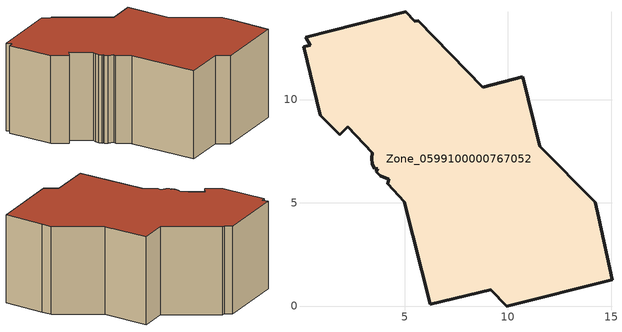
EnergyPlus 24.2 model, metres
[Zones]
Zone_0599100000767052
 floor ground (C_G): 0.42,12.62 0.22,13.02 5.04,14.24 5.49,13.79 5.66,13.83 8.77,10.6 10.71,11.1 11.54,7.75 14.22,5.02 14.41,4.27 15.04,1.27 9.95,0 9.17,0.79 6.25,0.08 4.98,5.06 4.18,5.91 4.23,6.13 3.82,6.3 3.63,6.51 3.69,6.64 3.56,6.64 3.44,6.87 3.4,7.16 3.44,7.42 2.25,8.69 1.86,8.3 0.92,9.24 0.1,12.55 z0
 wall outside (C_F): 11.54,7.75 10.71,11.1 8.77,10.6 5.66,13.83 5.49,13.79 5.04,14.24 0.22,13.02 0.42,12.62 0.1,12.55 0.92,9.24 1.86,8.3 2.25,8.69 3.44,7.42 3.4,7.16 3.44,6.87 3.56,6.64 3.69,6.64 3.63,6.51 3.82,6.3 4.23,6.13 4.18,5.91 4.98,5.06 6.25,0.08 9.17,0.79 9.95,0 15.04,1.27 14.41,4.27 14.22,5.02 11.54,7.75 z0:6.92
 roof outside (C_R): 0.22,13.02 0.42,12.62 0.1,12.55 0.92,9.24 1.86,8.3 2.25,8.69 3.44,7.42 3.4,7.16 3.44,6.87 3.56,6.64 3.69,6.64 3.63,6.51 3.82,6.3 4.23,6.13 4.18,5.91 4.98,5.06 6.25,0.08 9.17,0.79 9.95,0 15.04,1.27 14.41,4.27 14.22,5.02 11.54,7.75 10.71,11.1 8.77,10.6 5.66,13.83 5.49,13.79 5.04,14.24 z6.92
[BUILDING]
Pand.0599100000767052: North Axis=0; Terrain=City; Loads Convergence Tolerance Value=0.04; Temperature Convergence Tolerance Value=0.4; Solar Distribution=FullExterior; Maximum Number of Warmup Days=25; Minimum Number of Warmup Days=1
[Site:Location]
Rotterdam.The.Hague.AP_ZH_NLD Design_Conditions: Latitude=51.96; Longitude=4.45; Time Zone=1; Elevation=-4.5
[SITE:GROUNDTEMPERATURE:BUILDINGSURFACE]
18, 18, 18, 18, 18, 18, 18, 18, 18, 18, 18, 18
[MATERIAL] Thermal Absorptance=0.9; Solar Absorptance=0.7; Visible Absorptance=0.7
Name | Roughness | Thickness | Conductivity | Density | Specific Heat
G.D.1992-2005 | MediumSmooth | 0.15 | 0.06 | 540 | 1210
F.D.1992-2005 | Rough | 0.3 | 0.12 | 1920 | 840
R.D.1992-2005 | MediumRough | 0.2 | 0.08 | 1500 | 1000
[CONSTRUCTION]
C_G: G.D.1992-2005
C_F: F.D.1992-2005
C_R: R.D.1992-2005
[ZONE]
Zone_0599100000767052: Type=1; Multiplier=1; Ceiling Height=Autocalculate; Volume=Autocalculate; Floor Area=autocalculate; Part of Total Floor Area=Yes
[ZONEINFILTRATION:DESIGNFLOWRATE]
Infil_Zone_0599100000767052: Zone or ZoneList or Space or SpaceList=Zone_0599100000767052; Schedule=AlwaysOn; Design Flow Rate Calculation Method=Flow/Area; Flow Rate per Floor Area=0.0021; Constant Term Coefficient=1; Temperature Term Coefficient=0; Velocity Term Coefficient=0; Velocity Squared Term Coefficient=0
[HVACTEMPLATE:ZONE:IDEALLOADSAIRSYSTEM]
Zone_0599100000767052: Maximum Heating Supply Air Temperature=50; Minimum Cooling Supply Air Temperature=13; Maximum Heating Supply Air Humidity Ratio=0.0156; Minimum Cooling Supply Air Humidity Ratio=0.0077; Heating Limit=NoLimit; Cooling Limit=NoLimit; Dehumidification Control Type=ConstantSensibleHeatRatio; Cooling Sensible Heat Ratio=0.7; Dehumidification Setpoint=60; Humidification Control Type=None; Humidification Setpoint=30; Outdoor Air Method=None; Outdoor Air Flow Rate per Person=0.00944; Outdoor Air Flow Rate per Zone Floor Area=0; Outdoor Air Flow Rate per Zone=0; Demand Controlled Ventilation Type=None; Outdoor Air Economizer Type=NoEconomizer; Heat Recovery Type=None; Sensible Heat Recovery Effectiveness=0.7; Latent Heat Recovery Effectiveness=0.65
[ZONECONTROL:THERMOSTAT]
ThermostatControl_Zone_0599100000767052: Zone or ZoneList=Zone_0599100000767052; Control Type Schedule=DualSetpointControlType; Control 1=Thermostat_Zone_0599100000767052; Temperature Difference Between Cutout And Setpoint=0
[THERMOSTATSETPOINT:DUALSETPOINT]
Thermostat_Zone_0599100000767052: Heating Setpoint Temperature Schedule=HeatingSetpoint_Zone_0599100000767052; Cooling Setpoint Temperature Schedule=CoolingSetpoint_Zone_0599100000767052
[SCHEDULE:COMPACT]
HeatingSetpoint_Zone_0599100000767052: Through: 12/31, For: AllDays, Until: 24:00, 21
CoolingSetpoint_Zone_0599100000767052: Through: 12/31, For: AllDays, Until: 24:00, 24
DualSetpointControlType: Through: 12/31, For: AllDays, Until: 24:00, 4
AlwaysOn: Through: 12/31, For: AllDays, Until: 24:00, 1
